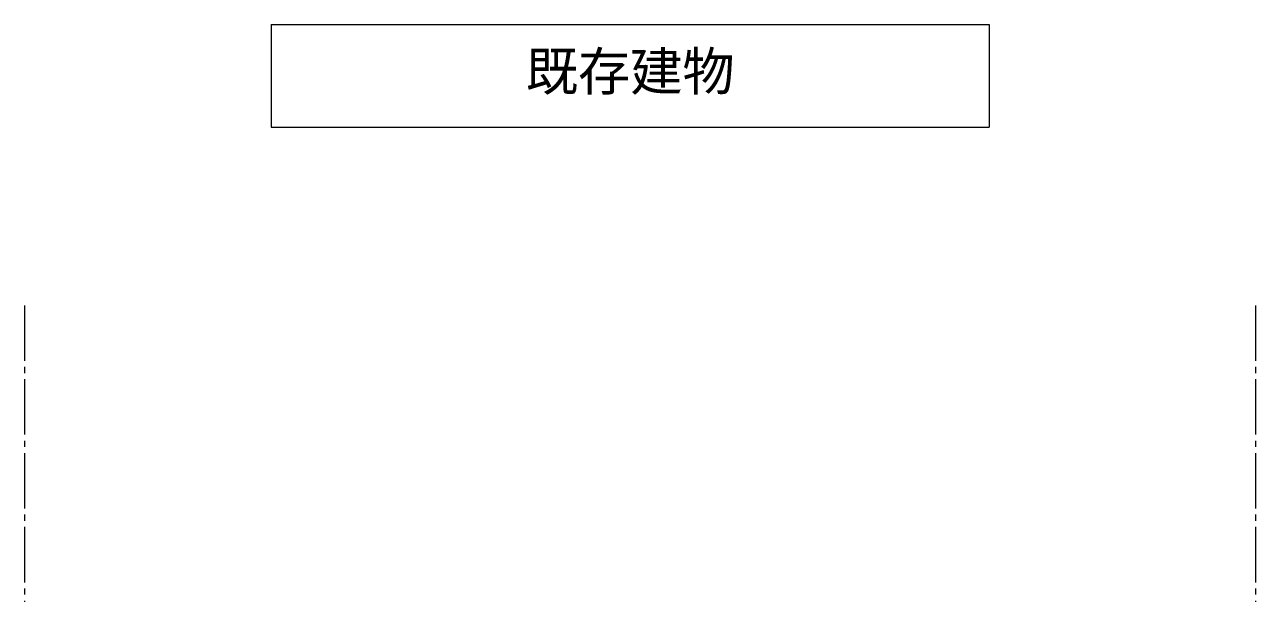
# Model space of a CAD drawing. Units: millimetres at full size. Extents: x -12803 to 120774, y -9413 to 101127.
# Drawn here: x 24748 to 30748, y 91884 to 94656 of the extents above; entities that cross this region are included whole.
import ezdxf
from ezdxf.enums import TextEntityAlignment as Align

# ---------------------------------------------------------------- set-up
doc = ezdxf.new("R2010")
doc.units = ezdxf.units.MM
doc.header["$LTSCALE"] = 30
doc.linetypes.add('CHAIN2', pattern=[12, 9, -1, 1, -1])
doc.layers.add('0-8_1-9', color=7, linetype='Continuous', lineweight=15)
doc.layers.add('0-9_1-1', color=7, linetype='CHAIN2', lineweight=15)
doc.styles.add('ＭＳ ゴシック', font='')
doc.styles.get('ＭＳ ゴシック').set_extended_font_data('MS Gothic')

msp = doc.modelspace()

# ---------------------------------------------------------------- linework, layer by layer
at = {"layer": '0-8_1-9'}
for p, q in [((25950.64, 94656.21), (25950.64, 94156.21)), ((25950.64, 94156.21), (29450.64, 94156.21))]:
    msp.add_line(p, q, dxfattribs=at)
msp.add_lwpolyline([(25950.64, 94656.21), (29450.64, 94656.21), (29450.64, 94156.21)], dxfattribs=at)
at = {"layer": '0-9_1-1'}
for p, q in [((24748.23, 93287.27), (24748.23, 69273.12)), ((30748.23, 93287.27), (30748.23, 69273.12))]:
    msp.add_line(p, q, dxfattribs=at)

# ---------------------------------------------------------------- texts
at = {"layer": '0-8_1-9', "style": 'ＭＳ ゴシック'}
msp.add_text('既存建物', height=186.6, dxfattribs=at).set_placement((27191.53, 94278.93), align=Align.BOTTOM_LEFT)

doc.saveas('drawing.dxf')
